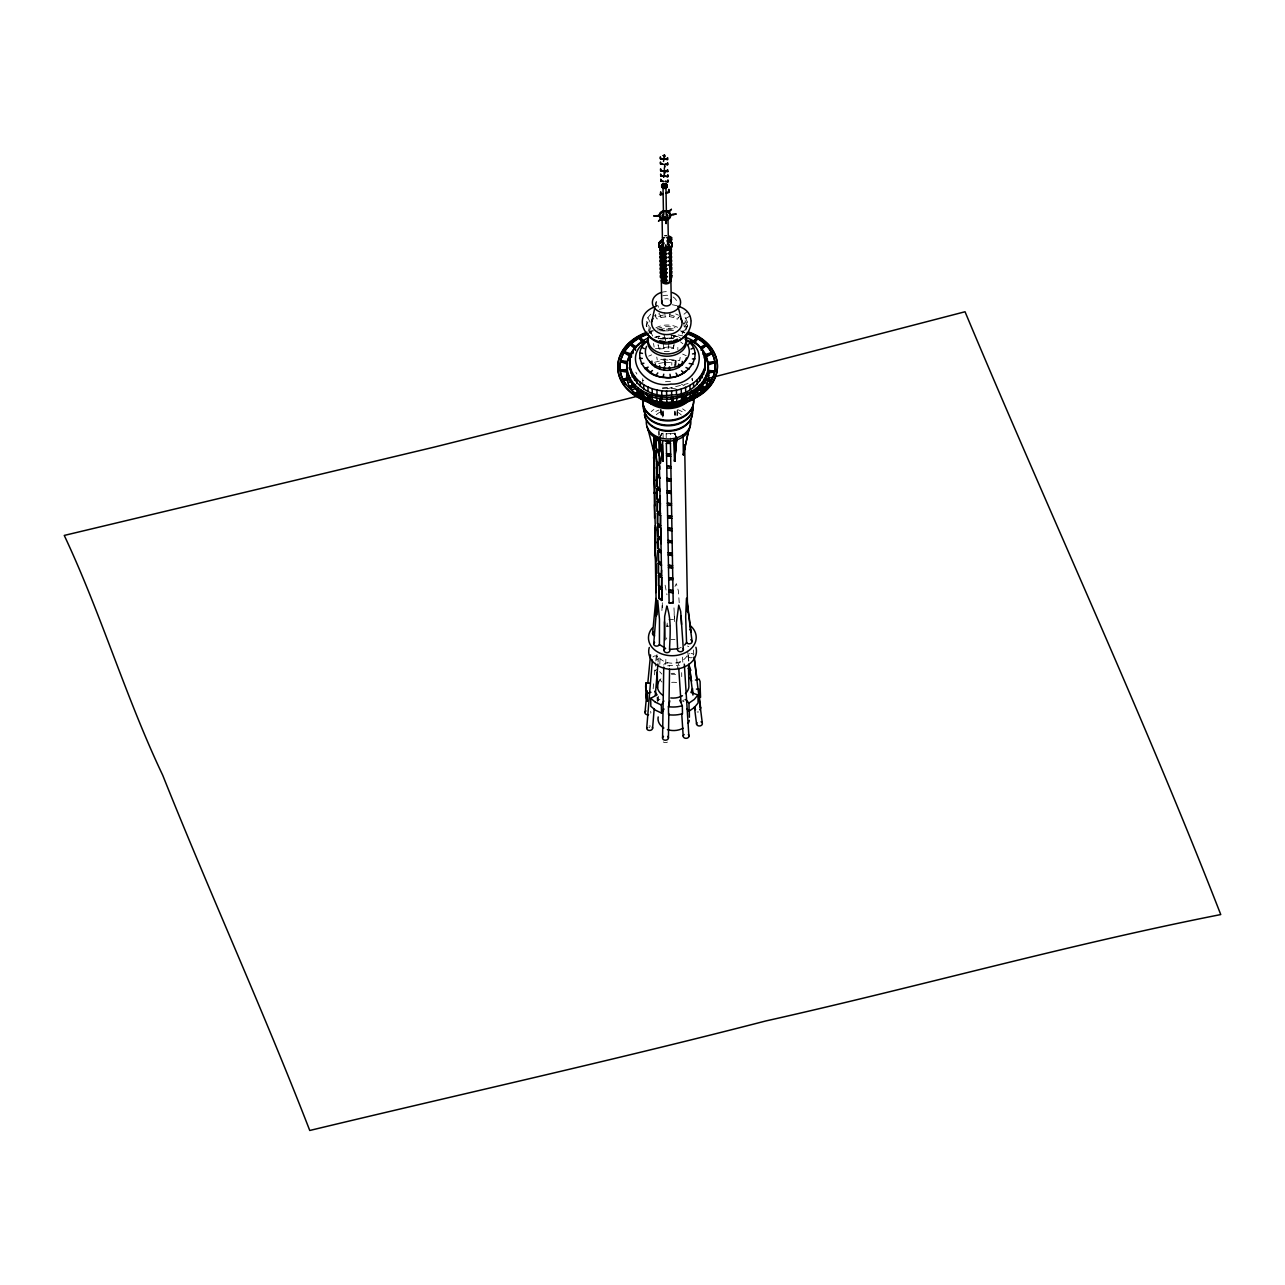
<?xml version="1.0" encoding="UTF-8"?>
<svg xmlns="http://www.w3.org/2000/svg" width="1285" height="1285" viewBox="0 0 1285 1285"><rect width="100%" height="100%" fill="white"/><g stroke="black" fill="none" stroke-linecap="round" stroke-linejoin="round"><path stroke-width="0.75" stroke-dasharray="5 3.75" d="M668.714 343.834L668.618 348.187L659.173 349.038L658.065 344.782L659.173 349.038M650.676 314.183L647.849 317.716L646.194 325.764L650.146 333.265M649.037 329.811L649.15 326.245L646.323 321.668M666.16 433.912L670.288 433.463L670.417 441.285M690.109 316.078L686.238 318.102L683.732 323.161L684.728 330.181L687.395 326.197L687.523 322.085L683.636 314.52L686.977 311.789M658.562 696.165L658.418 700.164A2.939 2.233 -3.5 0 1 659.992 698.253M659.815 664.249L660.121 656.266M661.904 610.552L662.209 602.954M665.678 664.377L665.903 658.402M667.22 623.096L667.027 626.518A2.939 2.217 -1 0 0 666.417 624.317M677.002 415.473L677.147 409.497M677.227 415.569L677.404 409.562M658.065 662.064L658.386 658.177M653.149 688.76L653.728 682.801M654.499 674.866L655.639 662.948M655.832 660.972L656.587 653.021M674.962 365.085L675.492 360.459L674.545 367.189M675.637 366.803L676.344 360.635L675.316 363.093M660.956 317.379L659.446 313.604L654.675 315.596L657.149 318.985L660.956 317.379L669.517 316.608L670.127 312.64M680.183 357.326L679.653 360.587L664.73 358.949L657.326 360.362L656.78 357.085M673.87 345.408L673.372 348.476L668.618 348.187L668.618 346.934L654.418 348.91M671.734 334.807L671.091 338.501L661.855 339.015M674.111 343.882L673.372 348.476L678.014 349.231M649.391 332.333L650.531 327.257L651.447 333.731M655.27 305.942L656.121 302.071M677.163 668.971L677.934 665.646A25.331 19.179 -1 0 0 667.413 665.839M674.994 586.426L676.344 583.631L678.416 591.004L679.412 605.765M647.929 321.989L646.403 325.956L649.15 326.824M642.821 380.713L643.817 380.231M682.158 334.052L683.379 330.887L687.475 330.486M685.869 330.149L687.395 326.197M669.517 316.608L673.677 317.507L675.332 313.765L678.432 315.162M659.333 437.526L661.984 432.965M659.558 437.623L662.209 433.061M659.815 437.687L662.466 433.109M684.841 326.615L687.523 322.085L691.651 320.864M679.974 315.869L677.388 319.194L673.677 317.507M683.749 323.74L686.318 322.39L684.584 319.997M654.997 306.73L657.856 305.525L658.852 308.047M648.684 356.122L651.656 354.869M654.531 362.322L664.779 359.704L679.54 361.326M678.03 648.732L681.259 647.367M649.969 333.345L651.158 332.992L652.716 336.011M684.857 327.193L687.603 326.374L686.318 322.39M667.172 388.761L688.15 383.492M654.579 337.248L663.221 335.69M659.366 309.316L664.634 308.304M663.478 314.97L656.314 317.283L655.462 314.295M655.832 337.055L659.928 336.268M660.442 338.919L665.309 337.987L673.517 338.726M658.675 363.494L664.634 362.354L664.265 359.8L664.618 366.048M670.272 433.945L673.999 433.238L676.376 437.848M666.658 626.582L670.658 625.811M658 338.565L673.918 337.939M649.021 726.057L649.776 725.993A2.939 2.217 -3.4 0 1 650.531 726.073M661.904 330.936L663.172 330.807M662.626 337.489L663.895 337.377M664.297 351.431L671.059 351.512M665.646 365.968L665.293 359.704L665.662 362.274L674.464 362.9M673.244 335.754L679.09 336.638M668.618 346.934L678.143 347.978M672.248 304.722L676.938 305.734M669.71 314.713L678.239 317.507M678.127 334.919L682.881 335.947M672.457 335.578L676.504 336.445M682.64 354.082L686.254 355.72M681.291 414.991A15.243 11.533 -1 0 0 675.171 411.264L675.01 415.151M680.552 341.906L682.849 343.721M659.639 671.669L661.871 674.063M659.767 679.669L662.016 682.078M635.818 372.216L636.878 374.047M674.496 433.093L676.858 437.703M674.256 433.19L676.633 437.799M647.849 317.716L650.467 322.824M691.683 378.561L692.406 380.81L692.358 377.951M665.116 585.157L666.947 594.778M653.519 343.448L654.129 347.095M693.322 649.953L693.82 653.92M687.587 650.965L688.84 660.924M664.409 334.726L664.875 338.437M688.053 656.089L688.792 661.936M663.317 343.77L663.863 348.38L663.799 347.127M664.714 312.592L665.164 316.576M674.689 621.587L673.902 606.616M661.036 409.337L661.566 415.264M660.875 410.381L661.373 416.099M660.554 409.481L661.084 415.408M682.512 657.117L682.849 663.012M674.127 613.395L674.577 621.008M676.761 658.884L677.227 666.738M664.779 359.704L665.132 365.952M688.326 655.703L688.439 661.518M681.676 672.665L681.741 676.665M674.513 335.899L674.545 337.618M675.171 411.264L675.235 415.264M675.332 433.141L675.428 439.133M673.388 335.24L673.436 337.939L658.723 338.758L658.675 336.06M674.689 411.104L674.753 415.103M671.782 362.338L671.83 365.181M665.309 337.987L665.357 341.408M665.662 362.274L665.71 365.117M666.176 433.414L666.224 437.832M664.634 362.354L664.682 365.213M663.156 410.991L663.253 416.983M662.899 411.039L662.996 417.031M662.771 417.127L662.658 411.136A15.243 11.533 -1 0 0 656.314 414.734M663.044 433.109L663.156 439.101M659.173 431.117L659.253 435.037M658.707 431.471L658.771 435.39M656.956 654.627L657.101 662.369M657.711 697.466L657.84 704.983M657.117 696.855L657.181 700.855M642.709 378.625L642.789 382.914M662.305 602.761L662.337 609.09M658.514 700.614A2.923 2.345 2.2 0 1 659.944 699.249M684.439 699.538A2.923 2.217 -3.5 0 1 682.608 700.55M684.022 701.192A2.923 2.345 -3.3 0 1 682.672 701.787M698.574 711.938A2.923 2.281 -7.2 0 1 697.064 711.954M692.278 657.567A2.939 2.217 -1 0 1 687.989 655.527M688.937 653.969A2.939 2.217 -1 0 1 689.563 653.631M691.057 653.374A2.939 2.217 -1 0 1 693.788 655.109M655.976 337.425A21.957 16.625 -1 0 1 659.43 336.124M670.722 335.112A21.957 16.625 -1 0 1 681.114 338.517M652.973 656.924A2.939 2.217 -1 0 1 657.615 656.587A2.939 2.217 -1 0 1 656.796 660.072M667.429 742.104A2.923 2.072 1 0 1 663.285 741.943M663.767 665.148A2.939 2.217 -1 0 1 667.59 663.108A2.939 2.217 -1 0 1 669.18 666.417M648.893 727.631A2.923 2.152 4.7 0 1 649.648 727.615M650.419 332.638A19.098 14.456 -1 0 1 652.266 330.534M655.864 327.9A19.098 14.456 -1 0 1 677.773 327.402M682.544 330.839A19.098 14.456 -1 0 1 684.279 332.992M657.053 328.848A19.548 14.81 -1 0 1 675.075 327.836M680.713 330.647A19.548 14.81 -1 0 1 682.961 332.59M688.808 646.612A2.939 2.217 -1 0 1 687.523 646.002M679.235 665.71A2.939 2.217 -1 0 1 679.717 662.385A2.939 2.217 -1 0 1 684.005 663.156M671.637 682.351A15.741 11.918 -1 0 1 679.685 683.235M658.787 681.468A15.741 11.918 -1 0 1 660.924 678.785M671.493 674.336A15.741 11.918 -1 0 1 675.605 674.384M654.611 670.931A25.363 19.195 -1 0 1 657.39 669.26M671.043 673.404A25.331 19.179 -1 0 1 674.561 673.34M668.81 619.804A23.885 18.07 -1 0 1 673.485 619.595M686.977 655.992A15.741 11.918 -1 0 1 672.216 663.205A15.741 11.918 -1 0 1 657.888 655.703M670.882 639.448A15.741 11.918 -1 0 1 674.994 639.496M650.531 711.456A2.923 2.217 -3.5 0 1 650.74 713.159M655.816 411.489A21.202 16.046 -1 0 1 658.916 410.043M677.629 409.658A21.202 16.046 -1 0 1 682.239 411.746M666.61 637.906A2.939 2.217 -1 0 1 666.546 639.047M682.56 408.855A21.797 16.512 -1 0 1 685.371 410.879M651.206 411.65A21.797 16.512 -1 0 1 653.904 409.497M662.45 388.745A24.865 18.825 -1 0 1 676.858 389.243M662.417 387.909A24.945 18.889 -1 0 1 672.135 387.524M665.469 381.725A25.523 19.323 -1 0 1 670.481 381.645M681.484 384.311A25.523 19.323 -1 0 1 684.214 385.741M656.715 306.167A10.505 7.951 -1 0 1 658.322 298.297M662.707 295.839A10.505 7.951 -1 0 1 668.12 295.357M673.083 296.98A10.505 7.951 -1 0 1 676.938 302.296M664.747 298.987A4.803 3.63 -1 0 1 668.425 299.019M648.764 332.124A49.826 37.715 -1 0 1 655.848 330.325M657.663 330.02A49.826 37.715 -1 0 1 674.352 329.474M663.397 331A47.641 36.06 -1 0 1 668.73 330.839M659.478 329.233A49.826 37.715 -1 0 1 676.183 329.169M659.831 330.855A47.641 36.06 -1 0 1 674.047 330.598M681.002 331.675A47.641 36.06 -1 0 1 684.937 332.654M661.389 292.418A14.135 10.714 -1 0 1 668.666 291.759M664.618 235.958A7.614 5.766 -1 0 1 666.594 235.974M664.554 235.573A8.128 6.152 -1 0 1 666.674 235.589"/><path stroke-width="1.5" d="M656.25 599.838L656.41 615.37M662.562 737.943L663.751 667.124M664.024 650.371L664.666 616.414L666.835 605.99C671.557 619.595 670.063 635.031 669.517 649.375A2.939 2.217 -1 0 1 668.521 652.314A2.939 2.217 -1 0 1 664.618 651.816A2.939 2.217 -1 0 1 664.971 648.829M668.425 737.992L668.826 713.657M668.955 705.963L669.565 669.18M666.015 222.321L666.064 219.687L666.128 223.622L665.566 219.173A5.574 4.224 -1 0 0 670.32 216.121A5.574 4.224 -1 0 0 668.457 211.656L665.823 210.804M626.598 378.561L626.823 371.734M687.122 337.859C720.307 350.548 703.971 396.085 671.669 394.929C635.143 401.803 610.246 353.359 649.487 337.473M685.017 339.16C709.191 352.877 684.905 383.139 663.108 376.858C644.46 377.645 629.746 351.978 648.218 340.734M653.535 458.199L654.242 453.027L654.37 468.543L654.29 455.099M654.001 436.322L654.579 480.943L653.808 465.427M653.92 480.943L654.499 467.499L653.744 470.599M662.996 186.518L664.313 185.265L665.935 186.245L666.449 215.864L665.132 217.117L663.51 216.137L662.996 186.518L664.618 187.481L665.935 186.245M654.804 493.344L654.724 479.899M654.145 493.344L654.065 479.899M655.013 505.76L654.932 492.3M654.707 488.188L654.017 477.827M654.836 532.616L655.543 527.444L655.671 542.961M655.013 542.961L655.575 529.516M655.366 525.388L655.221 555.361L655.8 541.917M656.105 567.777L655.318 552.245L655.976 560.886M656.314 580.178L656.201 564.661M662.996 255.008L665.501 255.153L662.996 255.008L663.044 258.173L665.534 258.703L663.044 258.173M665.469 254.864L662.98 254.318L665.469 254.864L665.437 251.298L663.188 250.816L662.98 254.318M665.437 251.298L662.915 251.169M655.752 577.061L656.282 615.82M665.614 262.558L663.108 262.012L665.614 262.558L665.566 258.992L663.333 258.51L663.108 262.012M665.566 258.992L663.06 258.847M663.188 266.541L665.694 266.686L663.188 266.541L663.253 269.705L665.742 270.236L663.253 269.705M665.678 266.397L663.172 265.867L665.678 266.397L665.63 262.831L663.397 262.365L663.172 265.867M665.63 262.831L663.124 262.702M655.88 592.578L655.141 541.917M663.253 270.396L665.775 270.525L663.253 270.396L663.317 273.56L665.807 274.09L663.317 273.56M663.397 278.09L665.903 278.219L663.397 278.09L663.446 281.238L665.951 281.784L663.446 281.238M665.871 277.929L663.381 277.399L665.871 277.929L665.839 274.38L663.606 273.898L663.381 277.399M665.839 274.38L663.333 274.235M666.353 443.309L670.449 443.341L666.353 443.309L669.116 602.97L673.228 602.52L669.116 602.97M666.786 468.109L670.882 468.142M667.429 505.31L671.541 505.358M668.072 542.527L672.183 542.575M668.73 579.744L672.842 579.776M705.128 370.514L705.288 358.981M708.854 372.586L708.645 379.396L705.61 387.267L699.988 394.302M665.662 648.459L659.43 644.524L659.478 619.29L657.727 600.256L656.924 614.856M676.858 437.703L674.496 461.203L676.858 437.703A21.797 16.512 -1 0 0 688.84 428.965L689.049 428.596A21.797 16.512 -1 0 0 690.752 420.131M676.633 437.799L674.753 461.154L674.368 439.181M646.708 728.193L652.362 659.976M653.696 643.833L657.085 602.938M652.587 728.242L654.193 708.774M655.318 695.153L657.904 664.024M694.51 343.031C713.448 353.423 711.488 380.135 696.117 392.825L699.425 387.668L687.218 395.491L672.023 399.217L672.2 406.012L682.688 404.004L692.165 400.004L698.687 395.25M644.99 712.516L647.094 690.655M647.849 682.704L650.531 654.868M652.571 633.634L655.944 598.457M626.984 370.787C625.49 360.41 630.999 350.13 639.432 344.235M626.839 368.104L627.305 364.073M708.404 366.803C703.778 407.57 629.666 407.554 626.807 365.968M700.245 689.611L700.405 697.578L700.1 681.612L699.072 679.058L695.41 680.07M627.449 363.173L627.241 364.137L620.848 361.711L621.04 360.748L627.417 361.454M664.473 154.714C665.212 159.661 662.08 154.393 664.618 156.625M664.538 156.24L664.104 158.392M664.65 164.994L664.73 166.857M664.714 166.52L664.281 168.688M664.747 170.15L664.377 174.166L664.811 171.66M663.702 177.089L664.136 174.937L663.735 176.896M655.848 401.386L644.588 396.84L637.938 391.604L634.34 393.628L641.793 399.49L651.029 403.683L661.389 405.899L661.325 396.969L659.655 401.675L660.924 401.836L662 398.719L661.325 396.969M707.987 370.353L714.364 371.044L714.171 372.007L707.826 373.019L708.019 372.056M689.049 428.596L683.331 454.954L688.985 428.788M660.924 401.836L661.968 397.001M651.832 321.411L654.836 307.87M676.36 402.462L677.243 396.342M684.327 664.281L688.921 736.707A2.939 2.233 -3.4 0 1 684.552 738.024A2.939 2.233 -3.4 0 1 684.15 734.522M679.733 700.18L682.335 705.706L682.463 713.721A25.298 19.146 -1 0 1 668.569 714.717L668.441 706.702L669.79 700.871M659.43 644.556L659.43 644.524A2.939 2.217 -1 0 1 655.045 645.809A2.939 2.217 -1 0 1 654.643 642.291M663.108 376.858L663.767 374.208M659.655 401.675L660.699 396.856M680.905 401.354L682.335 395.089M660.57 251.009C662.626 249.29 659.719 244.359 661.084 251.009M661.759 249.997L660.635 254.848L661.309 249.788M660.635 254.848L661.807 253.161L660.699 258.687L661.887 257M661.229 258.703L661.373 253.643M661.952 260.855L660.763 262.542L661.438 257.482M661.293 262.542L661.887 257.691M662.016 264.694L660.843 266.38L661.518 261.337M661.357 266.397L661.968 261.53M660.908 271.472A5.285 4 -1 0 0 660.843 273.544L660.378 273.673A5.815 4.401 -1 0 1 661.036 270.332L661.582 265.176M660.908 270.236L662.032 265.385M662.096 269.224L660.972 274.074L661.647 269.015M661.422 270.236L662.08 268.533M669.887 253L669.389 249.643L670.561 247.941L669.951 256.839L670.111 251.78M670.561 247.941L669.389 249.643M662.225 276.227L661.036 277.929L661.711 272.87M669.437 252.792L670.609 251.105M661.566 277.929L662.144 272.388M670.625 251.796L669.453 253.482M669.501 256.647L670.69 254.944M669.517 257.321C673.822 250.639 667.092 269.529 670.69 255.635M626.855 370.385L627.867 367.751M669.565 260.486L670.754 258.799M669.581 261.176C673.886 254.494 667.156 273.384 670.77 259.49M669.646 264.341L670.818 262.638M669.646 265.015C673.966 258.333 667.22 277.223 670.834 263.329M669.71 268.18L670.882 266.493M670.224 272.227L669.71 268.87L670.899 267.168L670.288 276.082L670.433 271.023M662.498 279.07A3.935 2.988 -1 0 0 664.506 282.973L665.501 283.198A3.935 2.988 -1 0 0 669.774 279.134M670.899 267.168L669.71 268.87M669.774 272.035L670.947 270.332M670.963 271.023L669.79 272.709M669.838 275.873L671.027 274.187M669.854 276.564C674.159 269.882 667.429 288.756 671.027 274.861M669.903 279.712L671.091 278.026M686.383 357.921C681.725 373.196 657.294 374.497 649.535 361.214M629.859 369.743L629.779 365.711C637.97 399.442 695.554 399.314 705.047 366.498M685.355 338.373L687.282 333.731L685.548 336.718M685.226 399.796L687.186 393.355M630.309 356.314L628.477 360.121L628.445 357.969M706.766 374.786L706.814 376.923L701.53 385.934L705.61 387.267M686.559 399.153L689.242 397.836L691.683 391.154M624.157 352.7L630.052 354.628L630.084 356.347L624.157 352.7L624.671 351.801L630.566 353.728M647.929 399.025L650.531 394.543L650.563 396.262L647.929 399.025L649.102 399.41L651.736 396.647L651.704 394.929L649.102 399.41M651.029 403.683L652.828 400.567L651.11 394.768M704.678 380.745L705.16 378.127L711.055 380.071L710.541 380.954L704.678 380.745L704.646 379.027L710.541 380.954M689.242 397.836L692.904 395.507L695.827 390.672L695.779 388.52M683.363 649.584L680.681 611.419L678.737 605.187L676.408 622.566L677.629 648.845A2.939 2.217 -1 0 0 680.681 651.72A2.939 2.217 -1 0 0 683.042 648.459M706.108 375.943L707.971 372.971M654.643 691.282L657.085 694.864L650.692 698.301L650.836 706.3L655.527 710.236L661.502 713.03L661.357 705.015L663.863 701.016M661.502 713.03L664.008 709.031M699.297 389.194L702.799 390.785L698.863 389.853L704.983 380.729L704.935 378.593M697.964 694.96L694.205 699.506L688.969 703.104L689.097 711.103L694.35 707.505L698.092 702.959L697.964 694.96L690.945 692.47L692.567 688.615L692.647 692.615M656.073 375.365L657.791 372.923M693.707 342.179L696.727 338.019L697.723 338.614L694.719 342.774M685.949 334.437C677.58 347.111 655.495 347.207 647.56 334.036M684.6 645.038L686.736 642.371M700.453 386.56L702.51 384.344L702.461 382.191M669.244 241.564L669.18 238.127L669.613 241.725A6.553 4.963 -1 0 1 671.798 246.977A6.553 4.963 -1 0 1 666.208 250.559L665.775 250.559A5.734 4.353 -1 0 1 661.743 249.692L661.325 246.094L663.59 243.957L661.325 246.447M667.284 240.44L669.549 238.303M667.3 240.793L669.565 238.641M661.341 247.298L663.606 245.146L661.357 247.636M667.317 241.644L669.565 239.492M667.317 241.982L669.581 239.845M635.481 349.359L630.421 344.605L631.224 343.85L636.252 346.87M637.488 394.142L641.536 390.319L642.564 392.632L638.484 394.752L637.488 394.142L640.203 392.728M692.679 341.842L696.727 338.019M638.484 394.752L642.532 390.913L642.564 392.632M697.723 338.614L693.675 342.452L690.286 340.589M698.992 387.604L699.763 385.131L704.79 388.15L703.987 388.905L698.992 387.604L698.96 385.885L703.987 388.905M701.465 348.09L705.353 344.621L706.108 345.392L700.935 350.018M678.014 401.611L689.547 397.306L696.518 392.214L698.831 393.612M649.824 372.521L652.491 370.514M648.427 340.172C619.209 355.849 644.941 389.66 670.963 384.07C694.189 385.629 711.778 353.134 687.748 340.573M638.067 396.551L641.038 394.383L631.818 383.605L627.064 372.136M686.045 370.947C675.043 380.697 655.013 380.312 646.259 367.831M656.507 438.779C653.198 448.786 662.128 460.528 659.35 441.012L656.041 439.133L658.884 441.365L662.128 600.191L661.952 589.847L659.109 587.63L658.82 598.312L661.663 600.545M659.317 438.956L656.009 437.077L656.442 461.861C668.377 472.221 651.254 432.499 656.908 461.524L659.751 463.74M656.972 465.315L657.133 473.924L659.494 476.494L656.651 474.261L656.94 463.58M656.683 476.333L660.008 478.213L656.683 476.333L656.876 486.678L659.703 488.894L657.342 486.324L657.165 475.996M656.908 488.734L660.217 490.629L656.908 488.734L657.085 499.078L659.928 501.311L660.313 495.785M657.085 499.078L657.374 488.396M657.117 501.15L660.426 503.029L660.137 513.711L657.31 511.478L657.117 501.15L660.426 503.029M657.31 511.478L657.599 500.797M657.342 513.55L660.651 515.43L660.361 526.111L657.518 523.878L657.342 513.55L660.651 515.43M657.518 523.878L657.808 513.197M657.551 525.951L658.209 535.941L661.052 538.174L657.727 536.295L657.551 525.951L660.859 527.83L661.052 538.174M658.241 538.013L658.434 548.342L660.795 550.928L657.952 548.695L658.241 538.013L661.084 540.246L661.149 543.683M661.084 540.246L657.775 538.351M657.984 550.751L661.293 552.646L657.984 550.751L658.161 561.095L661.004 563.328L658.643 560.742L658.466 550.414M658.209 563.167L661.518 565.047L658.209 563.167L658.386 573.495L661.229 575.728L661.598 570.219M658.386 573.495L658.675 562.814M658.418 575.568L661.727 577.447L661.438 588.128L658.595 585.896L658.418 575.568L661.727 577.447M658.595 585.896L658.9 575.214M661.952 589.847L658.643 587.968M658.82 598.312L659.109 587.63M687.812 344.749L690.077 343.127M640.797 343.352L643.528 341.617M705.433 356.218L711.408 352.7L711.874 353.6L705.899 357.118M642.098 342.228L639.223 338.019L640.267 337.425L644.074 341.344M629.104 387.363L634.308 384.456L635.095 386.946L629.859 388.15L629.104 387.363L634.34 386.159M700.148 347.528L705.353 344.621M629.859 388.15L635.063 385.227L635.095 386.946M700.903 348.315L706.108 345.392M691.169 393.13L692.213 392.551L695.988 394.752L694.944 395.33L691.169 393.13L691.137 391.411L694.944 395.33M690.961 349.102L693.595 347.978M654.997 306.73C629.136 316.238 647.254 346.693 669.517 341.826C690.495 343.448 700.919 312.544 678.319 306.36M673.436 340.878L677.564 339.144M631.754 390.062L635.352 388.536L638.372 392.23L634.34 393.628M644.765 368.538L648.186 367.141M709.705 363.43L714.492 361.711L714.621 362.675L708.244 364.972L708.099 363.992M660.265 194.533L663.205 193.649M665.967 192.83L668.891 191.947M663.221 194.163L660.281 195.047L660.715 191.818L660.763 194.388M665.967 193.344L668.907 192.461L668.859 189.377L668.409 192.091M623.337 379.155L629.345 377.356L629.843 379.974L623.803 380.071L623.337 379.155L626.357 379.107M705.401 354.499L711.408 352.7M623.803 380.071L629.811 378.256L629.843 379.974M705.867 355.399L711.874 353.6M681.757 396.953L682.945 396.599L685.242 399.41L684.054 399.78L681.725 395.234L684.054 399.78M680.311 401.418L683.202 400.551M649.953 683.267L646.114 682.801L646.243 690.8A25.363 19.195 -1 0 0 647.447 701.305L647.303 693.306L650.965 692.294M709.127 378.208L965.035 311.757C1049.283 513.117 1141.53 711.103 1220.75 914.567C1067.819 944.652 917.763 986.928 765.731 1020.981C614.375 1060.109 461.733 1093.904 309.749 1130.479C263.441 1010.926 210.258 894.231 162.697 775.192C125.544 697.048 101.113 613.684 64.25 535.427L434.475 447.051L638.565 395.957M673.131 214.756L676.247 213.969L670.513 214.997L673.115 214.242M692.519 353.937L695.33 353.343M668.875 341.762L671.91 341.168M627.883 382.528L631.867 381.757M677.661 648.797L669.549 649.407M641.247 363.703L643.881 363.253M711.199 371.558L714.364 371.044M676.472 401.996L666.883 402.848L657.358 401.787L656.121 396.117M633.826 385.95L629.152 386.48L627.032 379.878M656.812 216.217L659.414 215.462L653.679 215.976L656.812 215.703M620.591 370.08L627 369.518L627.16 372.184L620.719 371.044L620.591 370.08L627.032 371.22M708.083 362.29L714.492 361.711M620.719 371.044L627.128 370.482M714.621 362.675L708.212 363.253L708.244 364.972M672.039 401.948L671.348 397.097L672.039 401.948L673.308 401.836L672.617 396.985M705.369 379.605L708.645 379.396L704.244 378.914M672.023 399.217L661.373 399.105L651.142 396.904L642.05 392.776L642.002 390.64M692.374 358.933L695.153 358.9M665.823 211.318L668.473 212.17L671.38 209.359L668.473 212.17A5.574 4.224 -1 0 1 670.32 216.635A5.574 4.224 -1 0 1 665.566 219.687L661.47 218.803A5.574 4.224 -1 0 1 659.623 214.338A5.574 4.224 -1 0 1 664.377 211.302M706.043 375.284L708.774 375.316M661.389 405.899L672.2 406.012M654.145 456.143L653.31 445.799M655.446 530.56L654.499 504.7M655.109 539.845L655.045 545.033M639.512 358.322L642.339 358.419M705.192 379.846L711.055 380.071M660.41 158.553L663.269 159.212L660.41 158.89L660.378 156.834L660.667 158.585M667.574 159.34L664.714 159.035L667.574 159.693L667.541 157.621L667.3 159.308M660.49 163.693L663.349 164.351L660.506 164.046L660.458 161.974L660.747 163.725M667.654 164.48L664.811 164.175L667.654 164.833L667.622 162.777L667.397 164.464M660.618 170.552L663.462 170.873M664.923 171.034L667.782 171.339M663.478 171.21L660.618 170.905L660.586 168.833L660.875 170.584M664.923 171.371L667.782 171.692L667.493 169.604L667.509 171.323M660.699 175.692L663.558 176.013M667.863 176.495L665.02 176.174L667.879 176.832L667.831 174.776L667.606 176.463M663.558 176.35L660.715 176.045L660.667 173.989L660.956 175.724M660.795 180.848L663.654 181.506L660.795 181.185L660.763 179.129L661.052 180.864M667.959 181.635L665.1 181.313L667.959 181.972L667.927 179.916L667.702 181.603M620.848 361.711L627.225 362.418L627.241 364.137M714.171 372.007L707.794 371.301L707.826 373.019M660.731 398.575L662 398.719M696.422 689.097L700.261 689.579M689.226 363.478L693.097 364.233M659.655 340.734L664.168 341.714M703.184 382.496L707.135 383.332M646.323 421.143A21.797 16.512 -1 0 0 647.72 428.178L647.897 428.531A21.797 16.512 -1 0 0 659.333 437.526L659.815 437.687A21.797 16.512 -1 0 0 676.376 437.848M662.61 441.108L662.948 461.09L659.333 437.526M639.689 352.781L642.484 353.423M701.465 387.283L704.79 388.15M650.563 396.262L651.736 396.647M621.04 360.748L625.843 362.563M650.242 399.972L652.828 400.567M661.357 705.015L655.398 702.236M685.981 367.526L689.29 369.004M668.136 240.295L669.228 240.793M668.152 241.066L669.613 241.725M661.325 246.094L661.743 249.692M641.745 347.432L644.347 348.62M630.421 344.605L635.449 347.641M624.671 351.801L629.12 354.531M640.733 391.877L638.115 390.078L638.083 387.925M639.4 393.146L643.769 396.583M655.398 702.236L650.692 698.301M693.241 394.929L696.085 397.161M656.699 449.124L659.526 451.356M656.474 463.933L659.783 465.812L659.847 469.266M657.567 498.725L660.394 500.957M657.775 511.141L660.618 513.358M658 523.541L660.827 525.774M658.852 573.158L661.695 575.375M659.077 585.558L661.92 587.791M659.285 597.959L662.128 600.191M681.484 370.803L683.973 372.875M631.224 343.85L635.015 347.4M695.988 394.752L692.181 390.833L692.213 392.551M639.223 338.019L643.03 341.922M689.547 397.306L692.165 400.004M685.596 699.49L688.969 703.104M686.865 708.694L689.097 711.103M685.467 399.298L687.427 402.012M633.473 392.439L629.152 386.48L633.312 385.243L629.57 379.958L629.538 377.822M654.065 436.514L654.322 454.296M635.818 389.21L631.818 383.605L631.786 381.468M638.372 392.23L634.694 386.994L634.645 384.857M689.306 677.5L691.748 681.082M640.267 337.425L643.142 341.649M644.941 397.386L642.05 392.776M676.022 373.116L677.548 375.573M648.829 399.426L646.371 392.937M662.53 237.677L662.707 238.046A7.614 5.766 -1 0 1 664.65 237.677M685.242 399.41L682.913 394.88L682.945 396.599M681.082 400.856L682.688 404.004M706.236 358.37L707.923 363.575M707.633 367.253L708.902 371.22M647.72 428.178L654.515 454.665M677.95 306.183L681.966 321.716M672.649 398.703L673.308 401.836M669.983 374.272L670.433 376.939M666.144 247.475L665.759 244.76M666.176 248.68L665.775 245.965M659.815 437.687L662.948 461.09M659.558 437.623L662.707 461.026L662.417 445.044M692.037 641.119L686.463 598.296L685.66 616.848L686.559 642.661A2.939 2.217 -1 0 0 691.153 643.239A2.939 2.217 -1 0 0 690.752 639.737M686.816 598.505L690.912 630.919M694.318 657.904L697.08 679.765M699.345 697.659L700.598 707.601M689.595 666.899L691.362 680.825M694.029 657.053L702.317 723.198A2.939 2.233 -3.5 0 1 698.944 725.961A2.939 2.233 -3.5 0 1 696.984 722.62M689.033 663.895L692.936 695.073M694.398 706.766L696.598 724.306M686.929 600.336L687.427 611.756M678.737 668.104L680.97 702.092M681.757 714.091L683.202 736.08M681.162 616.125L681.564 624.43M666.883 402.848L666.642 397.274M708.228 364.908L708.453 368.94M665.004 639.882L664.506 621.747M707.264 358.788L707.312 360.924M705.176 362.739L705.24 366.771M704.116 355.351L704.164 358.033M703.65 370.096L703.73 374.128M702.943 351.721L702.991 354.403M702.269 373.71L702.333 377.742M699.683 376.939L699.763 380.97M697.112 380.167L697.177 384.183M693.514 382.769L693.595 386.801M689.933 385.388L690.013 389.419M685.58 387.219L685.66 391.25M684.648 444.674L687.539 610.311M688.503 665.405L688.84 684.776A15.741 11.918 -1 0 1 685.451 693.563M689.274 709.722L689.402 717.255M682.303 361.406L682.367 364.828M683.122 434.812L683.331 454.954M681.243 389.05L681.307 393.082M678.673 364.057L678.737 367.478M676.424 389.981L676.488 394.013M674.625 441.076L674.978 461.058M674.111 439.229L674.496 461.203M670.882 279.809L671.268 301.943M670.031 247.941L670.352 279.921M671.605 390.897L671.669 394.929M667.943 217.711L668.425 245.371M669.421 366.835L669.485 370.257M670.449 443.341L673.212 603.018M665.566 219.687L661.47 218.289A5.574 4.224 -1 0 1 659.607 213.824A5.574 4.224 -1 0 1 664.361 210.788M666.208 250.559L665.71 247.122L665.775 250.559M663.879 159.838L663.462 161.46M664.056 170.134L663.654 171.756M665.501 255.153L665.534 258.703M665.694 266.686L665.742 270.236M665.775 270.525L665.807 274.09M665.903 278.219L665.951 281.784M665.245 255.699L665.71 282.62M664.923 250.495L665.501 283.198M663.943 250.286L664.506 282.973M666.562 390.849L666.626 394.88M663.188 250.816L663.253 253.98M663.269 254.671L663.317 257.819M663.333 258.51L663.381 261.674M663.397 262.365L663.446 265.513M663.462 266.204L663.526 269.368M663.526 270.059L663.59 273.207M663.606 273.898L663.654 277.062M663.67 277.737L663.719 280.901M662.08 218.241L662.562 245.885M664.409 366.787L664.473 370.208M661.325 280.66L661.711 302.794M661.695 390.801L661.775 394.832M662.305 450.939L662.482 460.929M659.607 365.743L659.671 369.18M656.94 389.773L657.02 393.804M655.334 363.816L655.398 367.237M654.274 492.3L654.579 518.144M651.88 361.085L651.929 364.522M652.186 388.761L652.25 392.792M657.261 672.071L657.534 687.571M647.961 386.833L648.025 390.865M643.721 384.922L643.785 388.953M640.299 382.223L640.364 386.255M636.878 379.541L636.942 383.572M635.384 347.769L635.433 350.452M634.501 376.264L634.565 380.296M632.814 350.998L632.846 353.68M632.75 350.564L632.782 352.716M632.124 372.987L632.204 377.019M631.417 354.596L631.465 357.294M630.951 369.357L631.031 373.389M630.019 358.21L630.084 362.242M629.907 361.968L629.971 366M627.947 373.967L627.979 376.119M699.907 706.589A2.939 2.233 -3.5 0 1 700.534 708.758L700.213 709.288A2.939 2.233 -3.5 0 1 699.715 709.754M695.587 709.705A2.939 2.233 -3.5 0 1 694.944 707.553M689.627 629.538A2.939 2.217 -1 0 1 690.848 632.075M701.032 721.833A2.939 2.233 -3.5 0 1 702.06 722.668M687.812 345.408A21.957 16.625 -1 0 1 667.782 368.185A21.957 16.625 -1 0 1 646.564 346.356M652.266 727.117A2.923 2.217 -3.4 0 1 652.121 729.35L651.624 729.8A2.923 2.217 -3.4 0 1 649.535 730.426L648.748 730.362A2.923 2.217 -3.4 0 1 646.885 727.599M667.654 736.401A2.939 2.233 -3.4 0 1 667.477 739.566A2.939 2.233 -3.4 0 1 663.317 739.534A2.939 2.233 -3.4 0 1 663.51 736.369M654.611 635.85A2.939 2.217 -1 0 1 653.519 632.091M648.556 714.701A2.939 2.233 -3.5 0 1 646.339 714.46L645.761 714.107A2.939 2.233 -3.5 0 1 645.134 711.938L645.439 711.408A2.939 2.233 -3.5 0 1 645.953 710.926M685.403 335.963A19.548 14.81 -1 0 1 666.706 356.234A19.548 14.81 -1 0 1 649.278 335.578M686.11 337.794A19.098 14.456 -1 0 1 666.69 353.937A19.098 14.456 -1 0 1 648.266 337.393M665.839 211.832A5.574 4.224 -1 0 1 669.613 218.321A5.574 4.224 -1 0 1 660.201 218.225A5.574 4.224 -1 0 1 664.377 211.816M689.306 720.355A15.741 11.918 -1 0 1 688.15 723.359M683.042 728.193A15.741 11.918 -1 0 1 667.397 729.591M663.879 728.001A15.741 11.918 -1 0 1 658.193 716.934M688.294 734.554A2.939 2.233 -3.4 0 1 689.065 736.144M647.303 693.306A25.363 19.195 -1 0 1 646.114 682.801M682.335 705.706A25.298 19.146 -1 0 1 668.441 706.702M688.134 668.569A25.298 19.163 -1 0 1 690.993 670.127M695.908 647.271A23.885 18.07 -1 0 1 672.473 669.373A23.885 18.07 -1 0 1 649.294 647.463M690.013 625.377A23.885 18.07 -1 0 1 689.868 649.792A23.885 18.07 -1 0 1 657.727 652.057A23.885 18.07 -1 0 1 652.266 628.028M682.48 695.731A15.741 11.918 -1 0 1 670.77 697.964M663.317 695.538A15.741 11.918 -1 0 1 658.787 681.468M690.206 422.733A21.202 16.046 -1 0 1 688.551 430.957L688.342 431.326A21.202 16.046 -1 0 1 676.681 439.823L676.199 439.968A21.202 16.046 -1 0 1 660.104 439.807L659.623 439.647A21.202 16.046 -1 0 1 648.507 430.909L648.315 430.539A21.202 16.046 -1 0 1 647.046 426.572M661.389 249.531A6.553 4.963 -1 0 1 663.124 241.018M667.959 243.283A3.935 2.988 -1 0 1 669.1 246.8A3.935 2.988 -1 0 1 664.891 248.583L663.911 248.358A3.935 2.988 -1 0 1 661.566 245.58A3.935 2.988 -1 0 1 664.072 242.865M666.176 213.952A2.956 2.233 -1 0 1 667.284 217.39A2.956 2.233 -1 0 1 662.594 217.342A2.956 2.233 -1 0 1 663.911 213.92M667.349 243.877A2.956 2.233 -1 0 1 667.622 247.154A2.956 2.233 -1 0 1 663.269 247.122A2.956 2.233 -1 0 1 663.751 243.829M664.891 184.285A2.795 2.104 -1 0 1 666.899 187.385A2.795 2.104 -1 0 1 662.369 187.787A2.795 2.104 -1 0 1 663.462 184.414M693.579 398.639A25.523 19.323 -1 0 1 668.714 420.211A25.523 19.323 -1 0 1 642.757 399.796M693.514 399.41A25.443 19.259 -1 0 1 667.622 420.934A25.443 19.259 -1 0 1 643.078 398.896M693.241 405.658A24.945 18.889 -1 0 1 667.718 425.11A24.945 18.889 -1 0 1 643.416 405.144M693.033 404.775A24.865 18.825 -1 0 1 668.81 425.801A24.865 18.825 -1 0 1 643.512 405.899M692.374 410.156A24.11 18.247 -1 0 1 670.995 430.411A24.11 18.247 -1 0 1 644.444 414.429M692.278 410.927A23.997 18.167 -1 0 1 670.995 431.085A23.997 18.167 -1 0 1 644.572 415.167M687.298 402.012A26.214 19.837 -1 0 1 648.266 401.932M683.443 403.137A26.23 19.853 -1 0 1 651.527 402.799M677.42 404.904A26.246 19.869 -1 0 1 657.358 404.695M681.034 318.808A15.211 11.517 -1 0 1 666.497 334.582A15.211 11.517 -1 0 1 652.941 318.519M669.983 278.074A4.803 3.63 -1 0 1 666.61 283.856L665.357 283.84A4.803 3.63 -1 0 1 662.353 277.994M670.368 300.192A4.803 3.63 -1 0 1 666.995 305.975A4.803 3.63 -1 0 1 662.096 300.931M695.346 335.353A49.826 37.715 -1 0 1 704.051 392.343A49.826 37.715 -1 0 1 628.269 390.319A49.826 37.715 -1 0 1 643.721 333.971M688.599 332.542A49.826 37.715 -1 0 1 693.531 334.486M686.865 333.763A47.641 36.06 -1 0 1 715.199 365.02A47.641 36.06 -1 0 1 690.463 398.366M677.131 402.157A47.641 36.06 -1 0 1 668.264 402.944M664.73 402.912A47.641 36.06 -1 0 1 657.647 402.237M654.21 401.595A47.641 36.06 -1 0 1 633.152 392.053M625.811 384.504A47.641 36.06 -1 0 1 647.945 334.196M688.599 332.012A49.826 37.715 -1 0 1 717.175 369.711A49.826 37.715 -1 0 1 679.363 402.944L666.433 404.1A49.826 37.715 -1 0 1 618.792 374.272A49.826 37.715 -1 0 1 647.03 332.189M686.865 333.249A47.641 36.06 -1 0 1 705.256 388.182A47.641 36.06 -1 0 1 630.228 389.018A47.641 36.06 -1 0 1 647.945 333.682M672.2 292.53A14.135 10.714 -1 0 1 677.5 308.994A14.135 10.714 -1 0 1 655.077 308.769A14.135 10.714 -1 0 1 661.389 292.418M661.116 251.282A5.285 4 -1 0 0 660.522 254.318L660.056 254.43A5.815 4.401 -1 0 1 660.699 251.105M660.635 247.25A5.815 4.401 -1 0 0 659.976 250.591L660.442 250.463A5.285 4 -1 0 1 661.052 247.427M660.763 254.944A5.815 4.401 -1 0 0 660.121 258.285L660.586 258.156A5.285 4 -1 0 1 661.197 255.121M668.73 253.37A5.815 4.401 -1 0 1 669.919 254.061L669.533 254.366A5.285 4 -1 0 0 668.457 253.723M660.827 258.799A5.815 4.401 -1 0 0 660.185 262.124L660.651 262.012A5.285 4 -1 0 1 661.261 258.976M668.794 257.209A5.815 4.401 -1 0 1 669.983 257.916L669.597 258.205A5.285 4 -1 0 0 668.521 257.562M660.892 262.638A5.815 4.401 -1 0 0 660.249 265.979L660.715 265.85A5.285 4 -1 0 1 661.325 262.815M668.859 261.064A5.815 4.401 -1 0 1 670.047 261.755L669.662 262.06A5.285 4 -1 0 0 668.586 261.417M660.956 266.477A5.815 4.401 -1 0 0 660.313 269.818L660.779 269.705A5.285 4 -1 0 1 661.389 266.67M668.923 264.903A5.815 4.401 -1 0 1 670.127 265.61L669.726 265.899A5.285 4 -1 0 0 668.65 265.256M669.597 240.954A6.553 4.963 -1 0 1 671.782 246.206A6.553 4.963 -1 0 1 666.192 249.788M661.373 248.76A6.553 4.963 -1 0 1 663.124 240.247M669.597 241.211A6.553 4.963 -1 0 1 671.782 246.463A6.553 4.963 -1 0 1 666.192 250.045M661.373 249.017A6.553 4.963 -1 0 1 663.124 240.504M665.742 249.017A5.734 4.353 -1 0 1 661.727 248.15M669.581 240.183A6.553 4.963 -1 0 1 671.766 245.435A6.553 4.963 -1 0 1 666.176 249.017M661.357 247.989A6.553 4.963 -1 0 1 663.108 239.476M669.581 240.44A6.553 4.963 -1 0 1 671.766 245.692A6.553 4.963 -1 0 1 666.176 249.274M661.357 248.246A6.553 4.963 -1 0 1 663.108 239.733M665.759 249.788A5.734 4.353 -1 0 1 661.743 248.921M665.759 250.045A5.734 4.353 -1 0 1 661.743 249.178M668.136 240.552A5.734 4.353 -1 0 1 669.244 241.05M668.12 239.524A5.734 4.353 -1 0 1 669.212 240.022M668.12 239.781A5.734 4.353 -1 0 1 669.228 240.279M666.626 237.693A7.614 5.766 -1 0 1 671.605 239.958L672.023 239.717A8.128 6.152 -1 0 0 668.746 237.741M668.505 236.392A7.614 5.766 -1 0 1 671.573 238.239L671.991 237.998A8.128 6.152 -1 0 0 668.714 236.022M664.891 183.948A2.795 2.104 -1 0 1 666.899 187.032A2.795 2.104 -1 0 1 662.353 187.433A2.795 2.104 -1 0 1 663.446 184.076M664.875 183.434A2.795 2.104 -1 0 1 666.883 186.518A2.795 2.104 -1 0 1 662.353 186.919A2.795 2.104 -1 0 1 663.446 183.562M663.205 155.549L664.65 155.71L663.205 155.549M663.735 186.293L665.196 186.453L663.735 186.293M666.305 441.253L670.401 441.783L666.305 441.253M666.562 455.693L670.658 456.239L666.562 455.693M666.529 453.637L670.625 454.183L666.529 453.637M666.738 466.037L670.834 466.567L666.738 466.037M666.963 478.438L671.059 478.984L666.963 478.438M666.995 480.51L671.091 481.04L666.995 480.51M667.204 492.91L671.3 493.456L667.204 492.91M667.172 490.838L671.268 491.384L667.172 490.838M667.397 503.254L671.493 503.784L667.397 503.254M667.606 515.654L671.702 516.184L667.606 515.654M667.638 517.726L671.734 518.257L667.638 517.726M667.831 528.055L671.926 528.601L667.831 528.055M667.863 530.127L671.959 530.657L667.863 530.127M668.039 540.455L672.135 541.001L668.039 540.455M668.296 554.927L672.392 555.473L668.296 554.927M668.264 552.871L672.344 553.401L668.264 552.871M668.473 565.272L672.569 565.802L668.473 565.272M668.505 567.327L672.601 567.874L668.505 567.327M668.698 577.672L672.778 578.218L668.698 577.672M668.939 592.144L673.035 592.674L668.939 592.144M668.907 590.072L673.003 590.618L668.907 590.072M661.775 252.278L661.454 252.567A5.815 4.401 -1 0 0 667.043 253.723L666.851 253.354A5.285 4 -1 0 1 661.775 252.278M661.839 256.117L661.518 256.406A5.815 4.401 -1 0 0 667.108 257.578L666.915 257.193A5.285 4 -1 0 1 661.839 256.117M661.904 259.972L661.582 260.261A5.815 4.401 -1 0 0 667.172 261.417L666.979 261.048A5.285 4 -1 0 1 661.904 259.972M661.968 263.81L661.647 264.1A5.815 4.401 -1 0 0 667.236 265.256L667.043 264.887A5.285 4 -1 0 1 661.968 263.81M662.032 267.665L661.711 267.955A5.815 4.401 -1 0 0 667.3 269.111L667.108 268.742A5.285 4 -1 0 1 662.032 267.665M662.096 271.504L661.791 271.794A5.815 4.401 -1 0 0 667.381 272.95L667.188 272.581A5.285 4 -1 0 1 662.096 271.504M662.177 275.343L661.855 275.649A5.815 4.401 -1 0 0 667.445 276.805L667.252 276.42A5.285 4 -1 0 1 662.177 275.343M662.241 279.198L661.92 279.488A5.815 4.401 -1 0 0 667.509 280.644L667.317 280.275A5.285 4 -1 0 1 662.241 279.198M661.47 218.289L658.546 221.1L661.47 218.289M659.285 245.13L658.868 245.371A8.128 6.152 -1 0 0 668.361 247.411L668.168 247.041A7.614 5.766 -1 0 1 659.285 245.13M659.317 246.849L658.884 247.073A8.128 6.152 -1 0 0 668.393 249.113L668.2 248.744A7.614 5.766 -1 0 1 659.317 246.849M660.924 277.383L660.458 277.512A5.815 4.401 -1 0 1 662.032 273.271L662.385 273.528A5.285 4 -1 0 0 660.924 277.383M671.252 248.358L670.722 248.471A5.285 4 -1 0 1 669.244 252.326L669.662 252.599A5.815 4.401 -1 0 0 671.252 248.358M671.316 252.197L670.786 252.326A5.285 4 -1 0 1 669.308 256.181L669.726 256.438A5.815 4.401 -1 0 0 671.316 252.197M671.38 256.052L670.85 256.165A5.285 4 -1 0 1 669.373 260.02L669.806 260.293A5.815 4.401 -1 0 0 671.38 256.052M671.445 259.891L670.915 260.02A5.285 4 -1 0 1 669.453 263.875L669.87 264.132A5.815 4.401 -1 0 0 671.445 259.891M671.525 263.73L670.979 263.859A5.285 4 -1 0 1 669.517 267.714L669.935 267.987A5.815 4.401 -1 0 0 671.525 263.73M671.589 267.585L671.059 267.714A5.285 4 -1 0 1 669.581 271.569L669.999 271.826A5.815 4.401 -1 0 0 671.589 267.585M671.653 271.424L671.123 271.553A5.285 4 -1 0 1 669.646 275.408L670.063 275.681A5.815 4.401 -1 0 0 671.653 271.424M671.718 275.279L671.188 275.392A5.285 4 -1 0 1 669.71 279.263L670.127 279.52A5.815 4.401 -1 0 0 671.718 275.279M669.919 210.515L667.22 211.607L669.919 210.515M662.707 218.852L660.008 219.96L662.707 218.852"/></g></svg>
